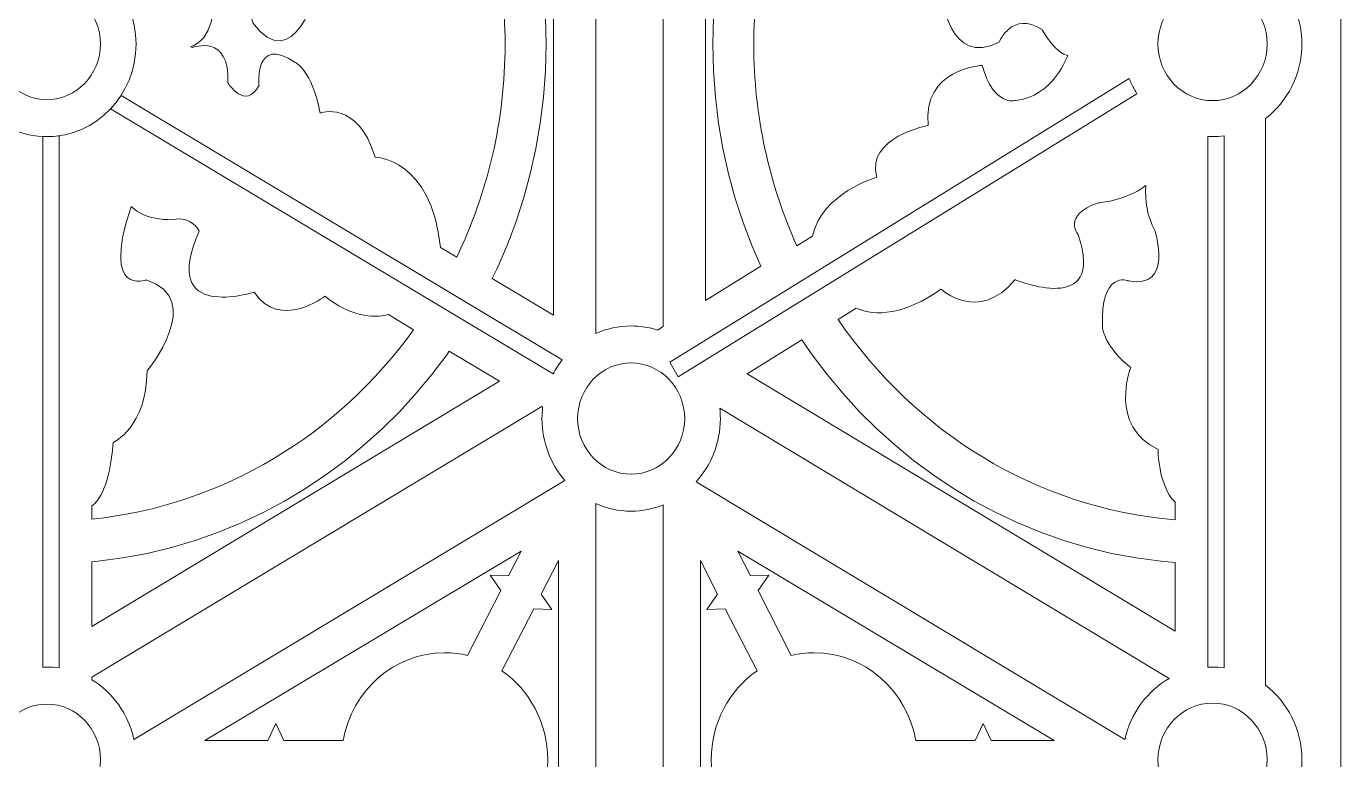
# Model space of a CAD drawing. Header units: centimetres. Extents: x 10.1 to 16.7, y -9.5 to 9.5.
# Drawn here: x 13.382 to 16.738, y -6.368 to -4.494 of the extents above; entities that cross this region are included whole.
import ezdxf

# ---------------------------------------------------------------- set-up
doc = ezdxf.new("R2010")
doc.units = ezdxf.units.CM
doc.header["$MEASUREMENT"] = 0
doc.layers.add('layer 1', color=7, linetype='Continuous')

msp = doc.modelspace()

# ---------------------------------------------------------------- linework, layer by layer
at = {"layer": 'layer 1', "color": 250, "lineweight": 9}
for points, knots in [([(10.14539, 9.49999), (10.14539, 9.49999), (16.7385, 9.49999), (16.7385, 9.49999), (16.7385, 9.49999), (16.7385, 9.49999), (16.7385, -9.50001), (16.7385, -9.50001), (16.7385, -9.50001), (16.7385, -9.50001), (10.14539, -9.50001), (10.14539, -9.50001), (10.14539, -9.50001), (10.14539, -9.50001), (10.14539, 9.49999), (10.14539, 9.49999)], [0, 0, 0, 0, 0.2, 0.2, 0.2, 0.2, 0.4, 0.4, 0.4, 0.4, 0.6, 0.6, 0.6, 0.6, 1, 1, 1, 1]), ([(14.83605, -3.80099), (14.83605, -3.80099), (14.83605, -4.53986), (14.83605, -4.53986), (14.83605, -4.53986), (14.83605, -4.53986), (14.83605, -5.2794), (14.83605, -5.2794)], [0, 0, 0, 0, 0.3333333, 0.3333333, 0.3333333, 0.3333333, 1, 1, 1, 1]), ([(14.99391, -5.27048), (14.99391, -5.27048), (15.00825, -5.26163), (15.00825, -5.26163), (15.00825, -5.26163), (15.00825, -5.26163), (15.00825, -4.53986), (15.00825, -4.53986), (15.00825, -4.53986), (15.00825, -4.53986), (15.00825, -3.80468), (15.00825, -3.80468)], [0, 0, 0, 0, 0.25, 0.25, 0.25, 0.25, 0.5, 0.5, 0.5, 0.5, 1, 1, 1, 1]), ([(14.70929, -4.53986), (14.70929, -4.53986), (14.70761, -4.60795), (14.70761, -4.60795), (14.70761, -4.60795), (14.70761, -4.60795), (14.70268, -4.67523), (14.70268, -4.67523), (14.70268, -4.67523), (14.70268, -4.67523), (14.69456, -4.74156), (14.69456, -4.74156), (14.69456, -4.74156), (14.69456, -4.74156), (14.68332, -4.80686), (14.68332, -4.80686), (14.68332, -4.80686), (14.68332, -4.80686), (14.66903, -4.87106), (14.66903, -4.87106), (14.66903, -4.87106), (14.66903, -4.87106), (14.65182, -4.93404), (14.65182, -4.93404), (14.65182, -4.93404), (14.65182, -4.93404), (14.63172, -4.99572), (14.63172, -4.99572), (14.63172, -4.99572), (14.63172, -4.99572), (14.60883, -5.056), (14.60883, -5.056), (14.60883, -5.056), (14.60883, -5.056), (14.58324, -5.11481), (14.58324, -5.11481), (14.58324, -5.11481), (14.58324, -5.11481), (14.57146, -5.13868), (14.57146, -5.13868), (14.57146, -5.13868), (14.57146, -5.13868), (14.72825, -5.23266), (14.72825, -5.23266), (14.72825, -5.23266), (14.72825, -5.23266), (14.72825, -3.84364), (14.72825, -3.84364), (14.72825, -3.84364), (14.72825, -3.84364), (14.57155, -3.94116), (14.57155, -3.94116), (14.57155, -3.94116), (14.57155, -3.94116), (14.58324, -3.96491), (14.58324, -3.96491), (14.58324, -3.96491), (14.58324, -3.96491), (14.60883, -4.02372), (14.60883, -4.02372), (14.60883, -4.02372), (14.60883, -4.02372), (14.63172, -4.084), (14.63172, -4.084), (14.63172, -4.084), (14.63172, -4.084), (14.65182, -4.14568), (14.65182, -4.14568), (14.65182, -4.14568), (14.65182, -4.14568), (14.66903, -4.20867), (14.66903, -4.20867), (14.66903, -4.20867), (14.66903, -4.20867), (14.68332, -4.27286), (14.68332, -4.27286), (14.68332, -4.27286), (14.68332, -4.27286), (14.69456, -4.33817), (14.69456, -4.33817), (14.69456, -4.33817), (14.69456, -4.33817), (14.70268, -4.40451), (14.70268, -4.40451), (14.70268, -4.40451), (14.70268, -4.40451), (14.70761, -4.47178), (14.70761, -4.47178), (14.70761, -4.47178), (14.70761, -4.47178), (14.70929, -4.53986), (14.70929, -4.53986)], [0, 0, 0, 0, 0.0416667, 0.0416667, 0.0416667, 0.0416667, 0.0833333, 0.0833333, 0.0833333, 0.0833333, 0.125, 0.125, 0.125, 0.125, 0.1666667, 0.1666667, 0.1666667, 0.1666667, 0.2083333, 0.2083333, 0.2083333, 0.2083333, 0.25, 0.25, 0.25, 0.25, 0.2916667, 0.2916667, 0.2916667, 0.2916667, 0.3333333, 0.3333333, 0.3333333, 0.3333333, 0.375, 0.375, 0.375, 0.375, 0.4166667, 0.4166667, 0.4166667, 0.4166667, 0.4583333, 0.4583333, 0.4583333, 0.4583333, 0.5, 0.5, 0.5, 0.5, 0.5416667, 0.5416667, 0.5416667, 0.5416667, 0.5833333, 0.5833333, 0.5833333, 0.5833333, 0.625, 0.625, 0.625, 0.625, 0.6666667, 0.6666667, 0.6666667, 0.6666667, 0.7083333, 0.7083333, 0.7083333, 0.7083333, 0.75, 0.75, 0.75, 0.75, 0.7916667, 0.7916667, 0.7916667, 0.7916667, 0.8333333, 0.8333333, 0.8333333, 0.8333333, 0.875, 0.875, 0.875, 0.875, 0.9166667, 0.9166667, 0.9166667, 0.9166667, 1, 1, 1, 1]), ([(15.25791, -5.10756), (15.25791, -5.10756), (15.23548, -5.056), (15.23548, -5.056), (15.23548, -5.056), (15.23548, -5.056), (15.21259, -4.99572), (15.21259, -4.99572), (15.21259, -4.99572), (15.21259, -4.99572), (15.19249, -4.93404), (15.19249, -4.93404), (15.19249, -4.93404), (15.19249, -4.93404), (15.17527, -4.87106), (15.17527, -4.87106), (15.17527, -4.87106), (15.17527, -4.87106), (15.16099, -4.80686), (15.16099, -4.80686), (15.16099, -4.80686), (15.16099, -4.80686), (15.14974, -4.74156), (15.14974, -4.74156), (15.14974, -4.74156), (15.14974, -4.74156), (15.14162, -4.67523), (15.14162, -4.67523), (15.14162, -4.67523), (15.14162, -4.67523), (15.1367, -4.60795), (15.1367, -4.60795), (15.1367, -4.60795), (15.1367, -4.60795), (15.13501, -4.53986), (15.13501, -4.53986), (15.13501, -4.53986), (15.13501, -4.53986), (15.1367, -4.47178), (15.1367, -4.47178), (15.1367, -4.47178), (15.1367, -4.47178), (15.14162, -4.40451), (15.14162, -4.40451), (15.14162, -4.40451), (15.14162, -4.40451), (15.14974, -4.33817), (15.14974, -4.33817), (15.14974, -4.33817), (15.14974, -4.33817), (15.16099, -4.27286), (15.16099, -4.27286), (15.16099, -4.27286), (15.16099, -4.27286), (15.17527, -4.20867), (15.17527, -4.20867), (15.17527, -4.20867), (15.17527, -4.20867), (15.19249, -4.14568), (15.19249, -4.14568), (15.19249, -4.14568), (15.19249, -4.14568), (15.21259, -4.084), (15.21259, -4.084), (15.21259, -4.084), (15.21259, -4.084), (15.23548, -4.02372), (15.23548, -4.02372), (15.23548, -4.02372), (15.23548, -4.02372), (15.24259, -4.00736), (15.24259, -4.00736), (15.24259, -4.00736), (15.24259, -4.00736), (15.11606, -3.93139), (15.11606, -3.93139), (15.11606, -3.93139), (15.11606, -3.93139), (15.11606, -5.19509), (15.11606, -5.19509), (15.11606, -5.19509), (15.11606, -5.19509), (15.25791, -5.10756), (15.25791, -5.10756)], [0, 0, 0, 0, 0.0454545, 0.0454545, 0.0454545, 0.0454545, 0.0909091, 0.0909091, 0.0909091, 0.0909091, 0.1363636, 0.1363636, 0.1363636, 0.1363636, 0.1818182, 0.1818182, 0.1818182, 0.1818182, 0.2272727, 0.2272727, 0.2272727, 0.2272727, 0.2727273, 0.2727273, 0.2727273, 0.2727273, 0.3181818, 0.3181818, 0.3181818, 0.3181818, 0.3636364, 0.3636364, 0.3636364, 0.3636364, 0.4090909, 0.4090909, 0.4090909, 0.4090909, 0.4545455, 0.4545455, 0.4545455, 0.4545455, 0.5, 0.5, 0.5, 0.5, 0.5454545, 0.5454545, 0.5454545, 0.5454545, 0.5909091, 0.5909091, 0.5909091, 0.5909091, 0.6363636, 0.6363636, 0.6363636, 0.6363636, 0.6818182, 0.6818182, 0.6818182, 0.6818182, 0.7272727, 0.7272727, 0.7272727, 0.7272727, 0.7727273, 0.7727273, 0.7727273, 0.7727273, 0.8181818, 0.8181818, 0.8181818, 0.8181818, 0.8636364, 0.8636364, 0.8636364, 0.8636364, 0.9090909, 0.9090909, 0.9090909, 0.9090909, 1, 1, 1, 1]), ([(13.80112, -4.54705), (13.85972, -4.52742), (13.85972, -4.44405), (13.85972, -4.44405), (13.85972, -4.44405), (13.93913, -4.39182), (13.96034, -4.48527), (13.96034, -4.48527), (13.96034, -4.48527), (14.06358, -4.6282), (14.12711, -4.39732), (14.12711, -4.39732), (14.12711, -4.39732), (14.28595, -4.42755), (14.27799, -4.25163), (14.27799, -4.25163), (14.27799, -4.25163), (14.38146, -4.22585), (14.41698, -4.08915), (14.42755, -4.03075)], [0, 0, 0, 0, 0.1666667, 0.1666667, 0.1666667, 0.1666667, 0.3333333, 0.3333333, 0.3333333, 0.3333333, 0.5, 0.5, 0.5, 0.5, 0.6666667, 0.6666667, 0.6666667, 0.6666667, 1, 1, 1, 1]), ([(15.34973, -5.05509), (15.2792, -4.89843), (15.23966, -4.72382), (15.23966, -4.53986), (15.23966, -4.53986), (15.23966, -4.37066), (15.27307, -4.20931), (15.33333, -4.06262)], [0, 0, 0, 0, 0.3333333, 0.3333333, 0.3333333, 0.3333333, 1, 1, 1, 1]), ([(15.46146, -4.13944), (15.47632, -4.1853), (15.51512, -4.23027), (15.5968, -4.26385), (15.5968, -4.26385), (15.5968, -4.26385), (15.61533, -4.43013), (15.72036, -4.41735), (15.72036, -4.41735), (15.72036, -4.41735), (15.73888, -4.6007), (15.86654, -4.53461), (15.86654, -4.53461), (15.86654, -4.53461), (15.89949, -4.45361), (15.97569, -4.50264), (15.97569, -4.50264), (15.97569, -4.50264), (16.01276, -4.56872), (16.04155, -4.56872), (16.04155, -4.56872), (16.04155, -4.56872), (16.00449, -4.67533), (15.90774, -4.68385), (15.90774, -4.68385), (15.90774, -4.68385), (15.85215, -4.70091), (15.82329, -4.59431), (15.82329, -4.59431), (15.82329, -4.59431), (15.66887, -4.60283), (15.68534, -4.74781), (15.68534, -4.74781), (15.68534, -4.74781), (15.52473, -4.77766), (15.55355, -4.88), (15.55355, -4.88), (15.55355, -4.88), (15.4122, -4.92139), (15.38965, -5.03025)], [0, 0, 0, 0, 0.0909091, 0.0909091, 0.0909091, 0.0909091, 0.1818182, 0.1818182, 0.1818182, 0.1818182, 0.2727273, 0.2727273, 0.2727273, 0.2727273, 0.3636364, 0.3636364, 0.3636364, 0.3636364, 0.4545455, 0.4545455, 0.4545455, 0.4545455, 0.5454545, 0.5454545, 0.5454545, 0.5454545, 0.6363636, 0.6363636, 0.6363636, 0.6363636, 0.7272727, 0.7272727, 0.7272727, 0.7272727, 0.8181818, 0.8181818, 0.8181818, 0.8181818, 1, 1, 1, 1]), ([(13.66225, -4.53986), (13.66225, -4.67012), (13.55992, -4.77637), (13.43449, -4.77637), (13.43449, -4.77637), (13.30905, -4.77637), (13.2067, -4.67012), (13.2067, -4.53986), (13.2067, -4.53986), (13.2067, -4.40961), (13.30905, -4.30336), (13.43449, -4.30336), (13.43449, -4.30336), (13.55992, -4.30336), (13.66225, -4.40961), (13.66225, -4.53986)], [0, 0, 0, 0, 0.2, 0.2, 0.2, 0.2, 0.4, 0.4, 0.4, 0.4, 0.6, 0.6, 0.6, 0.6, 1, 1, 1, 1]), ([(16.54611, -4.34896), (16.60252, -4.39214), (16.63924, -4.46157), (16.63924, -4.53964), (16.63924, -4.53964), (16.63924, -4.61769), (16.60252, -4.68714), (16.54611, -4.7303)], [0, 0, 0, 0, 0.3333333, 0.3333333, 0.3333333, 0.3333333, 1, 1, 1, 1]), ([(16.55063, -4.53964), (16.55063, -4.61937), (16.48802, -4.68439), (16.41122, -4.68439), (16.41122, -4.68439), (16.33443, -4.68439), (16.27181, -4.61937), (16.27181, -4.53964), (16.27181, -4.53964), (16.27181, -4.45991), (16.33443, -4.39488), (16.41122, -4.39488), (16.41122, -4.39488), (16.48802, -4.39488), (16.55063, -4.45991), (16.55063, -4.53964)], [0, 0, 0, 0, 0.2, 0.2, 0.2, 0.2, 0.4, 0.4, 0.4, 0.4, 0.6, 0.6, 0.6, 0.6, 1, 1, 1, 1]), ([(13.57128, -4.53986), (13.57128, -4.6181), (13.50982, -4.6819), (13.43449, -4.6819), (13.43449, -4.6819), (13.35913, -4.6819), (13.29769, -4.6181), (13.29769, -4.53986), (13.29769, -4.53986), (13.29769, -4.46162), (13.35913, -4.39782), (13.43449, -4.39782), (13.43449, -4.39782), (13.50982, -4.39782), (13.57128, -4.46162), (13.57128, -4.53986)], [0, 0, 0, 0, 0.2, 0.2, 0.2, 0.2, 0.4, 0.4, 0.4, 0.4, 0.6, 0.6, 0.6, 0.6, 1, 1, 1, 1]), ([(14.43964, -5.05964), (14.41681, -4.83136), (14.27267, -4.82885), (14.27267, -4.82885), (14.27267, -4.82885), (14.22768, -4.68043), (14.13239, -4.71617), (14.13239, -4.71617), (14.13239, -4.71617), (14.11122, -4.60621), (14.06887, -4.58697), (14.06887, -4.58697), (14.06887, -4.58697), (13.96297, -4.51552), (13.97619, -4.64469), (13.97619, -4.64469), (13.97619, -4.64469), (13.94178, -4.71067), (13.89679, -4.63919), (13.89679, -4.63919), (13.89679, -4.63919), (13.90207, -4.51276), (13.80681, -4.5485), (13.80681, -4.5485)], [0, 0, 0, 0, 0.1428571, 0.1428571, 0.1428571, 0.1428571, 0.2857143, 0.2857143, 0.2857143, 0.2857143, 0.4285714, 0.4285714, 0.4285714, 0.4285714, 0.5714286, 0.5714286, 0.5714286, 0.5714286, 0.7142857, 0.7142857, 0.7142857, 0.7142857, 1, 1, 1, 1]), ([(16.19859, -4.6282), (16.19859, -4.6282), (15.02496, -5.35243), (15.02496, -5.35243), (15.02496, -5.35243), (15.02496, -5.35243), (15.04644, -5.3897), (15.04644, -5.3897), (15.04644, -5.3897), (15.04644, -5.3897), (16.21774, -4.66667), (16.21774, -4.66667)], [0, 0, 0, 0, 0.25, 0.25, 0.25, 0.25, 0.5, 0.5, 0.5, 0.5, 1, 1, 1, 1]), ([(13.46556, -4.77415), (13.45538, -4.77559), (13.44503, -4.77637), (13.43449, -4.77637), (13.43449, -4.77637), (13.43086, -4.77637), (13.42726, -4.77627), (13.42372, -4.7761)], [0, 0, 0, 0, 0.3333333, 0.3333333, 0.3333333, 0.3333333, 1, 1, 1, 1]), ([(16.44089, -4.77415), (16.43074, -4.77559), (16.42036, -4.77637), (16.40984, -4.77637), (16.40984, -4.77637), (16.40622, -4.77637), (16.40262, -4.77627), (16.39905, -4.7761)], [0, 0, 0, 0, 0.3333333, 0.3333333, 0.3333333, 0.3333333, 1, 1, 1, 1]), ([(15.50094, -5.21431), (15.55206, -5.23567), (15.62286, -5.23272), (15.71774, -5.16588), (15.71774, -5.16588), (15.71774, -5.16588), (15.81335, -5.2541), (15.90678, -5.14163), (15.90678, -5.14163), (15.90678, -5.14163), (16.14042, -5.23866), (16.06821, -5.02695), (16.06821, -5.02695), (16.06821, -5.02695), (16.02572, -4.97843), (16.11915, -4.94535), (16.11915, -4.94535), (16.11915, -4.94535), (16.19193, -4.94003), (16.24063, -4.90131), (16.24063, -4.90131), (16.23821, -4.93995), (16.24406, -4.97948), (16.26396, -5.01643), (16.26396, -5.01643), (16.26396, -5.01643), (16.3134, -5.16781), (16.19601, -5.14436), (16.19601, -5.14436), (16.19601, -5.14436), (16.12394, -5.11663), (16.13012, -5.26375), (16.13012, -5.26375), (16.13012, -5.26375), (16.13423, -5.31279), (16.20216, -5.36608), (16.20216, -5.36608), (16.20216, -5.36608), (16.14452, -5.51532), (16.27217, -5.57502), (16.27217, -5.57502), (16.27217, -5.57502), (16.27083, -5.66334), (16.31534, -5.71038)], [0, 0, 0, 0, 0.0833333, 0.0833333, 0.0833333, 0.0833333, 0.1666667, 0.1666667, 0.1666667, 0.1666667, 0.25, 0.25, 0.25, 0.25, 0.3333333, 0.3333333, 0.3333333, 0.3333333, 0.4166667, 0.4166667, 0.4166667, 0.4166667, 0.5, 0.5, 0.5, 0.5, 0.5833333, 0.5833333, 0.5833333, 0.5833333, 0.6666667, 0.6666667, 0.6666667, 0.6666667, 0.75, 0.75, 0.75, 0.75, 0.8333333, 0.8333333, 0.8333333, 0.8333333, 1, 1, 1, 1]), ([(13.54924, -5.7197), (13.56803, -5.7066), (13.59465, -5.66842), (13.60365, -5.55796), (13.60365, -5.55796), (13.60365, -5.55796), (13.69014, -5.51746), (13.69014, -5.3746), (13.69014, -5.3746), (13.69014, -5.3746), (13.84252, -5.19127), (13.68809, -5.14223), (13.68809, -5.14223), (13.68809, -5.14223), (13.57482, -5.18487), (13.64689, -4.96315), (13.64689, -4.96315), (13.64689, -4.96315), (13.64849, -4.96023), (13.64996, -4.95476), (13.64996, -4.95476), (13.68353, -4.99267), (13.7565, -4.98828), (13.7565, -4.98828), (13.7565, -4.98828), (13.80413, -4.97729), (13.82353, -5.0175), (13.82353, -5.0175), (13.82353, -5.0175), (13.71829, -5.25169), (13.96388, -5.17363), (13.96388, -5.17363), (13.96388, -5.17363), (14.02899, -5.27251), (14.14429, -5.18403), (14.14429, -5.18403), (14.14429, -5.18403), (14.20913, -5.23511), (14.26499, -5.24059), (14.30698, -5.23101)], [0, 0, 0, 0, 0.0909091, 0.0909091, 0.0909091, 0.0909091, 0.1818182, 0.1818182, 0.1818182, 0.1818182, 0.2727273, 0.2727273, 0.2727273, 0.2727273, 0.3636364, 0.3636364, 0.3636364, 0.3636364, 0.4545455, 0.4545455, 0.4545455, 0.4545455, 0.5454545, 0.5454545, 0.5454545, 0.5454545, 0.6363636, 0.6363636, 0.6363636, 0.6363636, 0.7272727, 0.7272727, 0.7272727, 0.7272727, 0.8181818, 0.8181818, 0.8181818, 0.8181818, 1, 1, 1, 1]), ([(14.83605, -5.2794), (14.86381, -5.26685), (14.89437, -5.25988), (14.92648, -5.25988), (14.92648, -5.25988), (14.94993, -5.25988), (14.9726, -5.26359), (14.99391, -5.27048)], [0, 0, 0, 0, 0.3333333, 0.3333333, 0.3333333, 0.3333333, 1, 1, 1, 1]), ([(16.31534, -5.86379), (16.31534, -5.86379), (16.27982, -5.86097), (16.27982, -5.86097), (16.27982, -5.86097), (16.27982, -5.86097), (16.21611, -5.85247), (16.21611, -5.85247), (16.21611, -5.85247), (16.21611, -5.85247), (16.15338, -5.84075), (16.15338, -5.84075), (16.15338, -5.84075), (16.15338, -5.84075), (16.09171, -5.82587), (16.09171, -5.82587), (16.09171, -5.82587), (16.09171, -5.82587), (16.03123, -5.80789), (16.03123, -5.80789), (16.03123, -5.80789), (16.03123, -5.80789), (15.97199, -5.78693), (15.97199, -5.78693), (15.97199, -5.78693), (15.97199, -5.78693), (15.91412, -5.76308), (15.91412, -5.76308), (15.91412, -5.76308), (15.91412, -5.76308), (15.85766, -5.7364), (15.85766, -5.7364), (15.85766, -5.7364), (15.85766, -5.7364), (15.80265, -5.707), (15.80265, -5.707), (15.80265, -5.707), (15.80265, -5.707), (15.74928, -5.67496), (15.74928, -5.67496), (15.74928, -5.67496), (15.74928, -5.67496), (15.69758, -5.64035), (15.69758, -5.64035), (15.69758, -5.64035), (15.69758, -5.64035), (15.64761, -5.60328), (15.64761, -5.60328), (15.64761, -5.60328), (15.64761, -5.60328), (15.59947, -5.56381), (15.59947, -5.56381), (15.59947, -5.56381), (15.59947, -5.56381), (15.55319, -5.52206), (15.55319, -5.52206), (15.55319, -5.52206), (15.55319, -5.52206), (15.50893, -5.47806), (15.50893, -5.47806), (15.50893, -5.47806), (15.50893, -5.47806), (15.46673, -5.43193), (15.46673, -5.43193), (15.46673, -5.43193), (15.46673, -5.43193), (15.42666, -5.38374), (15.42666, -5.38374), (15.42666, -5.38374), (15.42666, -5.38374), (15.38878, -5.33357), (15.38878, -5.33357), (15.38878, -5.33357), (15.38878, -5.33357), (15.36277, -5.29553), (15.36277, -5.29553), (15.36277, -5.29553), (15.36277, -5.29553), (15.22238, -5.38223), (15.22238, -5.38223), (15.22238, -5.38223), (15.22238, -5.38223), (16.31534, -6.0396), (16.31534, -6.0396), (16.31534, -6.0396), (16.31534, -6.0396), (16.31534, -5.86379), (16.31534, -5.86379)], [0, 0, 0, 0, 0.0434783, 0.0434783, 0.0434783, 0.0434783, 0.0869565, 0.0869565, 0.0869565, 0.0869565, 0.1304348, 0.1304348, 0.1304348, 0.1304348, 0.173913, 0.173913, 0.173913, 0.173913, 0.2173913, 0.2173913, 0.2173913, 0.2173913, 0.2608696, 0.2608696, 0.2608696, 0.2608696, 0.3043478, 0.3043478, 0.3043478, 0.3043478, 0.3478261, 0.3478261, 0.3478261, 0.3478261, 0.3913043, 0.3913043, 0.3913043, 0.3913043, 0.4347826, 0.4347826, 0.4347826, 0.4347826, 0.4782609, 0.4782609, 0.4782609, 0.4782609, 0.5217391, 0.5217391, 0.5217391, 0.5217391, 0.5652174, 0.5652174, 0.5652174, 0.5652174, 0.6086957, 0.6086957, 0.6086957, 0.6086957, 0.6521739, 0.6521739, 0.6521739, 0.6521739, 0.6956522, 0.6956522, 0.6956522, 0.6956522, 0.7391304, 0.7391304, 0.7391304, 0.7391304, 0.7826087, 0.7826087, 0.7826087, 0.7826087, 0.826087, 0.826087, 0.826087, 0.826087, 0.8695652, 0.8695652, 0.8695652, 0.8695652, 0.9130435, 0.9130435, 0.9130435, 0.9130435, 1, 1, 1, 1]), ([(14.46208, -5.324), (14.46208, -5.324), (14.45553, -5.33357), (14.45553, -5.33357), (14.45553, -5.33357), (14.45553, -5.33357), (14.41765, -5.38374), (14.41765, -5.38374), (14.41765, -5.38374), (14.41765, -5.38374), (14.37761, -5.43193), (14.37761, -5.43193), (14.37761, -5.43193), (14.37761, -5.43193), (14.33537, -5.47806), (14.33537, -5.47806), (14.33537, -5.47806), (14.33537, -5.47806), (14.29112, -5.52206), (14.29112, -5.52206), (14.29112, -5.52206), (14.29112, -5.52206), (14.24483, -5.56381), (14.24483, -5.56381), (14.24483, -5.56381), (14.24483, -5.56381), (14.1967, -5.60328), (14.1967, -5.60328), (14.1967, -5.60328), (14.1967, -5.60328), (14.14673, -5.64035), (14.14673, -5.64035), (14.14673, -5.64035), (14.14673, -5.64035), (14.09502, -5.67496), (14.09502, -5.67496), (14.09502, -5.67496), (14.09502, -5.67496), (14.04165, -5.707), (14.04165, -5.707), (14.04165, -5.707), (14.04165, -5.707), (13.98665, -5.7364), (13.98665, -5.7364), (13.98665, -5.7364), (13.98665, -5.7364), (13.93019, -5.76308), (13.93019, -5.76308), (13.93019, -5.76308), (13.93019, -5.76308), (13.87232, -5.78693), (13.87232, -5.78693), (13.87232, -5.78693), (13.87232, -5.78693), (13.81308, -5.80789), (13.81308, -5.80789), (13.81308, -5.80789), (13.81308, -5.80789), (13.75259, -5.82587), (13.75259, -5.82587), (13.75259, -5.82587), (13.75259, -5.82587), (13.69095, -5.84075), (13.69095, -5.84075), (13.69095, -5.84075), (13.69095, -5.84075), (13.6282, -5.85247), (13.6282, -5.85247), (13.6282, -5.85247), (13.6282, -5.85247), (13.56448, -5.86097), (13.56448, -5.86097), (13.56448, -5.86097), (13.56448, -5.86097), (13.54924, -5.86218), (13.54924, -5.86218), (13.54924, -5.86218), (13.54924, -5.86218), (13.54924, -6.0274), (13.54924, -6.0274), (13.54924, -6.0274), (13.54924, -6.0274), (14.59064, -5.40107), (14.59064, -5.40107), (14.59064, -5.40107), (14.59064, -5.40107), (14.46208, -5.324), (14.46208, -5.324)], [0, 0, 0, 0, 0.0434783, 0.0434783, 0.0434783, 0.0434783, 0.0869565, 0.0869565, 0.0869565, 0.0869565, 0.1304348, 0.1304348, 0.1304348, 0.1304348, 0.173913, 0.173913, 0.173913, 0.173913, 0.2173913, 0.2173913, 0.2173913, 0.2173913, 0.2608696, 0.2608696, 0.2608696, 0.2608696, 0.3043478, 0.3043478, 0.3043478, 0.3043478, 0.3478261, 0.3478261, 0.3478261, 0.3478261, 0.3913043, 0.3913043, 0.3913043, 0.3913043, 0.4347826, 0.4347826, 0.4347826, 0.4347826, 0.4782609, 0.4782609, 0.4782609, 0.4782609, 0.5217391, 0.5217391, 0.5217391, 0.5217391, 0.5652174, 0.5652174, 0.5652174, 0.5652174, 0.6086957, 0.6086957, 0.6086957, 0.6086957, 0.6521739, 0.6521739, 0.6521739, 0.6521739, 0.6956522, 0.6956522, 0.6956522, 0.6956522, 0.7391304, 0.7391304, 0.7391304, 0.7391304, 0.7826087, 0.7826087, 0.7826087, 0.7826087, 0.826087, 0.826087, 0.826087, 0.826087, 0.8695652, 0.8695652, 0.8695652, 0.8695652, 0.9130435, 0.9130435, 0.9130435, 0.9130435, 1, 1, 1, 1]), ([(15.06328, -5.49639), (15.06328, -5.57463), (15.00184, -5.63844), (14.92648, -5.63844), (14.92648, -5.63844), (14.85112, -5.63844), (14.78969, -5.57463), (14.78969, -5.49639), (14.78969, -5.49639), (14.78969, -5.41816), (14.85112, -5.35435), (14.92648, -5.35435), (14.92648, -5.35435), (15.00184, -5.35435), (15.06328, -5.41816), (15.06328, -5.49639)], [0, 0, 0, 0, 0.2, 0.2, 0.2, 0.2, 0.4, 0.4, 0.4, 0.4, 0.6, 0.6, 0.6, 0.6, 1, 1, 1, 1]), ([(14.7005, -5.46683), (14.7005, -5.46683), (14.69836, -5.46565), (14.69836, -5.46565), (14.69836, -5.46565), (14.69836, -5.46565), (14.13529, -5.80432), (14.13529, -5.80432), (14.13529, -5.80432), (14.13529, -5.80432), (13.54924, -6.15677), (13.54924, -6.15677), (13.54924, -6.15677), (13.54924, -6.15677), (13.54924, -6.16361), (13.54924, -6.16361)], [0, 0, 0, 0, 0.2, 0.2, 0.2, 0.2, 0.4, 0.4, 0.4, 0.4, 0.6, 0.6, 0.6, 0.6, 1, 1, 1, 1]), ([(14.75738, -5.65455), (14.72093, -5.61258), (14.69873, -5.5571), (14.69873, -5.49639), (14.69873, -5.49639), (14.69873, -5.48637), (14.69935, -5.47652), (14.7005, -5.46683)], [0, 0, 0, 0, 0.3333333, 0.3333333, 0.3333333, 0.3333333, 1, 1, 1, 1]), ([(16.3008, -6.16023), (16.3008, -6.16023), (15.70902, -5.80432), (15.70902, -5.80432), (15.70902, -5.80432), (15.70902, -5.80432), (15.15278, -5.46977), (15.15278, -5.46977)], [0, 0, 0, 0, 0.3333333, 0.3333333, 0.3333333, 0.3333333, 1, 1, 1, 1]), ([(15.00825, -5.71707), (14.98283, -5.72728), (14.95528, -5.73289), (14.92648, -5.73289), (14.92648, -5.73289), (14.89437, -5.73289), (14.86381, -5.72592), (14.83605, -5.71337)], [0, 0, 0, 0, 0.3333333, 0.3333333, 0.3333333, 0.3333333, 1, 1, 1, 1]), ([(13.83779, -6.31844), (13.83779, -6.31844), (14.64524, -5.83539), (14.64524, -5.83539), (14.64524, -5.83539), (14.64524, -5.83539), (14.61296, -5.89834), (14.61296, -5.89834), (14.61296, -5.89834), (14.61296, -5.89834), (14.5664, -5.89675), (14.5664, -5.89675), (14.5664, -5.89675), (14.5664, -5.89675), (14.59371, -5.93599), (14.59371, -5.93599), (14.59371, -5.93599), (14.59371, -5.93599), (14.50892, -6.10134), (14.50892, -6.10134)], [0, 0, 0, 0, 0.1666667, 0.1666667, 0.1666667, 0.1666667, 0.3333333, 0.3333333, 0.3333333, 0.3333333, 0.5, 0.5, 0.5, 0.5, 0.6666667, 0.6666667, 0.6666667, 0.6666667, 1, 1, 1, 1]), ([(16.00651, -6.31844), (16.00651, -6.31844), (15.19907, -5.83539), (15.19907, -5.83539), (15.19907, -5.83539), (15.19907, -5.83539), (15.23135, -5.89834), (15.23135, -5.89834), (15.23135, -5.89834), (15.23135, -5.89834), (15.27791, -5.89675), (15.27791, -5.89675), (15.27791, -5.89675), (15.27791, -5.89675), (15.25063, -5.93599), (15.25063, -5.93599), (15.25063, -5.93599), (15.25063, -5.93599), (15.33538, -6.10134), (15.33538, -6.10134)], [0, 0, 0, 0, 0.1666667, 0.1666667, 0.1666667, 0.1666667, 0.3333333, 0.3333333, 0.3333333, 0.3333333, 0.5, 0.5, 0.5, 0.5, 0.6666667, 0.6666667, 0.6666667, 0.6666667, 1, 1, 1, 1]), ([(14.59643, -6.14076), (14.59643, -6.14076), (14.67763, -5.98239), (14.67763, -5.98239), (14.67763, -5.98239), (14.67763, -5.98239), (14.7242, -5.98397), (14.7242, -5.98397), (14.7242, -5.98397), (14.7242, -5.98397), (14.69692, -5.94474), (14.69692, -5.94474), (14.69692, -5.94474), (14.69692, -5.94474), (14.74095, -5.8588), (14.74095, -5.8588)], [0, 0, 0, 0, 0.2, 0.2, 0.2, 0.2, 0.4, 0.4, 0.4, 0.4, 0.6, 0.6, 0.6, 0.6, 1, 1, 1, 1]), ([(14.74095, -5.8588), (14.74095, -5.8588), (14.74095, -6.85852), (14.74095, -6.85852), (14.74095, -6.85852), (14.74095, -6.85852), (14.70019, -6.77895), (14.70019, -6.77895), (14.70019, -6.77895), (14.70019, -6.77895), (14.72746, -6.73971), (14.72746, -6.73971), (14.72746, -6.73971), (14.72746, -6.73971), (14.68087, -6.7413), (14.68087, -6.7413), (14.68087, -6.7413), (14.68087, -6.7413), (14.60331, -6.58994), (14.60331, -6.58994)], [0, 0, 0, 0, 0.1666667, 0.1666667, 0.1666667, 0.1666667, 0.3333333, 0.3333333, 0.3333333, 0.3333333, 0.5, 0.5, 0.5, 0.5, 0.6666667, 0.6666667, 0.6666667, 0.6666667, 1, 1, 1, 1]), ([(15.10335, -5.8588), (15.10335, -5.8588), (15.10335, -6.85852), (15.10335, -6.85852), (15.10335, -6.85852), (15.10335, -6.85852), (15.14414, -6.77895), (15.14414, -6.77895), (15.14414, -6.77895), (15.14414, -6.77895), (15.11684, -6.73971), (15.11684, -6.73971), (15.11684, -6.73971), (15.11684, -6.73971), (15.16344, -6.7413), (15.16344, -6.7413), (15.16344, -6.7413), (15.16344, -6.7413), (15.24102, -6.58994), (15.24102, -6.58994)], [0, 0, 0, 0, 0.1666667, 0.1666667, 0.1666667, 0.1666667, 0.3333333, 0.3333333, 0.3333333, 0.3333333, 0.5, 0.5, 0.5, 0.5, 0.6666667, 0.6666667, 0.6666667, 0.6666667, 1, 1, 1, 1]), ([(15.24788, -6.14076), (15.24788, -6.14076), (15.1667, -5.98239), (15.1667, -5.98239), (15.1667, -5.98239), (15.1667, -5.98239), (15.12011, -5.98397), (15.12011, -5.98397), (15.12011, -5.98397), (15.12011, -5.98397), (15.14738, -5.94474), (15.14738, -5.94474), (15.14738, -5.94474), (15.14738, -5.94474), (15.10335, -5.8588), (15.10335, -5.8588)], [0, 0, 0, 0, 0.2, 0.2, 0.2, 0.2, 0.4, 0.4, 0.4, 0.4, 0.6, 0.6, 0.6, 0.6, 1, 1, 1, 1]), ([(14.50892, -6.10134), (14.48997, -6.09682), (14.47029, -6.09443), (14.4501, -6.09443), (14.4501, -6.09443), (14.32132, -6.09443), (14.21362, -6.19131), (14.19113, -6.31844)], [0, 0, 0, 0, 0.3333333, 0.3333333, 0.3333333, 0.3333333, 1, 1, 1, 1]), ([(15.33538, -6.10134), (15.35433, -6.09682), (15.37402, -6.09443), (15.39421, -6.09443), (15.39421, -6.09443), (15.52299, -6.09443), (15.63068, -6.19131), (15.65318, -6.31844)], [0, 0, 0, 0, 0.3333333, 0.3333333, 0.3333333, 0.3333333, 1, 1, 1, 1]), ([(13.42372, -6.13151), (13.42726, -6.13132), (13.43086, -6.13124), (13.43449, -6.13124), (13.43449, -6.13124), (13.44503, -6.13124), (13.45538, -6.132), (13.46556, -6.13345)], [0, 0, 0, 0, 0.3333333, 0.3333333, 0.3333333, 0.3333333, 1, 1, 1, 1]), ([(14.60331, -6.58994), (14.66987, -6.54024), (14.71338, -6.45915), (14.71338, -6.36782), (14.71338, -6.36782), (14.71338, -6.27341), (14.66689, -6.18991), (14.59643, -6.14076)], [0, 0, 0, 0, 0.3333333, 0.3333333, 0.3333333, 0.3333333, 1, 1, 1, 1]), ([(15.24102, -6.58994), (15.17443, -6.54024), (15.13093, -6.45915), (15.13093, -6.36782), (15.13093, -6.36782), (15.13093, -6.27341), (15.17744, -6.18991), (15.24788, -6.14076)], [0, 0, 0, 0, 0.3333333, 0.3333333, 0.3333333, 0.3333333, 1, 1, 1, 1]), ([(16.39905, -6.13151), (16.40262, -6.13132), (16.40622, -6.13124), (16.40984, -6.13124), (16.40984, -6.13124), (16.42036, -6.13124), (16.43074, -6.132), (16.44089, -6.13345)], [0, 0, 0, 0, 0.3333333, 0.3333333, 0.3333333, 0.3333333, 1, 1, 1, 1]), ([(16.54611, -6.1772), (16.60252, -6.22038), (16.63924, -6.2898), (16.63924, -6.36786), (16.63924, -6.36786), (16.63924, -6.44593), (16.60252, -6.51537), (16.54611, -6.55853)], [0, 0, 0, 0, 0.3333333, 0.3333333, 0.3333333, 0.3333333, 1, 1, 1, 1]), ([(13.57128, -6.36775), (13.57128, -6.44597), (13.50982, -6.50979), (13.43449, -6.50979), (13.43449, -6.50979), (13.35913, -6.50979), (13.29769, -6.44597), (13.29769, -6.36775), (13.29769, -6.36775), (13.29769, -6.28951), (13.35913, -6.22569), (13.43449, -6.22569), (13.43449, -6.22569), (13.50982, -6.22569), (13.57128, -6.28951), (13.57128, -6.36775)], [0, 0, 0, 0, 0.2, 0.2, 0.2, 0.2, 0.4, 0.4, 0.4, 0.4, 0.6, 0.6, 0.6, 0.6, 1, 1, 1, 1]), ([(16.55063, -6.36786), (16.55063, -6.44759), (16.48802, -6.51262), (16.41122, -6.51262), (16.41122, -6.51262), (16.33443, -6.51262), (16.27181, -6.44759), (16.27181, -6.36786), (16.27181, -6.36786), (16.27181, -6.28814), (16.33443, -6.22311), (16.41122, -6.22311), (16.41122, -6.22311), (16.48802, -6.22311), (16.55063, -6.28814), (16.55063, -6.36786)], [0, 0, 0, 0, 0.2, 0.2, 0.2, 0.2, 0.4, 0.4, 0.4, 0.4, 0.6, 0.6, 0.6, 0.6, 1, 1, 1, 1]), ([(14.19113, -6.31844), (14.19113, -6.31844), (14.03968, -6.31844), (14.03968, -6.31844), (14.03968, -6.31844), (14.03968, -6.31844), (14.01916, -6.27501), (14.01916, -6.27501), (14.01916, -6.27501), (14.01916, -6.27501), (13.99866, -6.31844), (13.99866, -6.31844), (13.99866, -6.31844), (13.99866, -6.31844), (13.83779, -6.31844), (13.83779, -6.31844)], [0, 0, 0, 0, 0.2, 0.2, 0.2, 0.2, 0.4, 0.4, 0.4, 0.4, 0.6, 0.6, 0.6, 0.6, 1, 1, 1, 1]), ([(15.65318, -6.31844), (15.65318, -6.31844), (15.80462, -6.31844), (15.80462, -6.31844), (15.80462, -6.31844), (15.80462, -6.31844), (15.82515, -6.27501), (15.82515, -6.27501), (15.82515, -6.27501), (15.82515, -6.27501), (15.84567, -6.31844), (15.84567, -6.31844), (15.84567, -6.31844), (15.84567, -6.31844), (16.00651, -6.31844), (16.00651, -6.31844)], [0, 0, 0, 0, 0.2, 0.2, 0.2, 0.2, 0.4, 0.4, 0.4, 0.4, 0.6, 0.6, 0.6, 0.6, 1, 1, 1, 1])]:
    msp.add_open_spline(points, degree=3, knots=knots, dxfattribs=at)
for points in [[(14.48177, -3.99702), (14.56032, -4.16067), (14.60463, -4.34503), (14.60463, -4.53986)], [(13.80681, -4.5485), (13.80681, -4.5485), (13.80112, -4.54705), (13.80112, -4.54705)], [(14.60463, -4.53986), (14.60463, -4.73538), (14.56001, -4.92035), (14.48094, -5.08442)], [(16.21774, -4.66667), (16.21026, -4.65455), (16.20385, -4.64167), (16.19859, -4.6282)], [(13.62386, -4.67097), (13.61599, -4.68319), (13.60702, -4.69464), (13.59716, -4.70512)], [(14.75058, -5.34643), (14.75058, -5.34643), (13.62386, -4.67097), (13.62386, -4.67097)], [(13.59716, -4.70512), (13.59716, -4.70512), (14.72701, -5.38246), (14.72701, -5.38246)], [(16.54611, -4.7303), (16.54611, -4.7303), (16.54611, -6.1772), (16.54611, -6.1772)], [(13.42372, -4.7761), (13.42372, -4.7761), (13.42372, -6.13151), (13.42372, -6.13151)], [(13.46556, -6.13345), (13.46556, -6.13345), (13.46556, -4.77415), (13.46556, -4.77415)], [(16.39905, -4.7761), (16.39905, -4.7761), (16.39905, -6.13151), (16.39905, -6.13151)], [(16.44089, -6.13345), (16.44089, -6.13345), (16.44089, -4.77415), (16.44089, -4.77415)], [(15.38965, -5.03025), (15.38965, -5.03025), (15.34973, -5.05509), (15.34973, -5.05509)], [(14.48094, -5.08442), (14.48094, -5.08442), (14.43964, -5.05964), (14.43964, -5.05964)], [(14.30698, -5.23101), (14.30698, -5.23101), (14.37103, -5.26944), (14.37103, -5.26944)], [(15.4548, -5.24301), (15.4548, -5.24301), (15.50094, -5.21431), (15.50094, -5.21431)], [(14.37103, -5.26944), (14.17893, -5.53634), (13.88447, -5.71899), (13.54924, -5.75327)], [(16.31534, -5.75516), (15.96077, -5.72539), (15.64992, -5.52973), (15.4548, -5.24301)], [(14.72701, -5.38246), (14.73381, -5.36968), (14.74169, -5.35762), (14.75058, -5.34643)], [(15.15278, -5.46977), (15.15373, -5.47851), (15.15424, -5.48738), (15.15424, -5.49639)], [(15.15424, -5.49639), (15.15424, -5.55875), (15.13079, -5.61561), (15.09255, -5.65792)], [(13.65671, -6.31592), (13.65671, -6.31592), (14.75738, -5.65455), (14.75738, -5.65455)], [(15.09255, -5.65792), (15.09255, -5.65792), (16.1876, -6.31592), (16.1876, -6.31592)], [(13.54924, -5.75327), (13.54924, -5.75327), (13.54924, -5.7197), (13.54924, -5.7197)], [(14.83605, -5.71337), (14.83605, -5.71337), (14.83605, -7.05326), (14.83605, -7.05326)], [(15.00825, -7.04956), (15.00825, -7.04956), (15.00825, -5.71707), (15.00825, -5.71707)], [(16.31534, -5.71038), (16.31534, -5.71038), (16.31534, -5.75516), (16.31534, -5.75516)], [(13.54924, -6.16361), (13.60294, -6.19631), (13.64267, -6.25117), (13.65671, -6.31592)], [(16.1876, -6.31592), (16.20214, -6.24888), (16.24423, -6.19244), (16.3008, -6.16023)]]:
    msp.add_open_spline(points, degree=3, dxfattribs=at)

doc.saveas('drawing.dxf')
